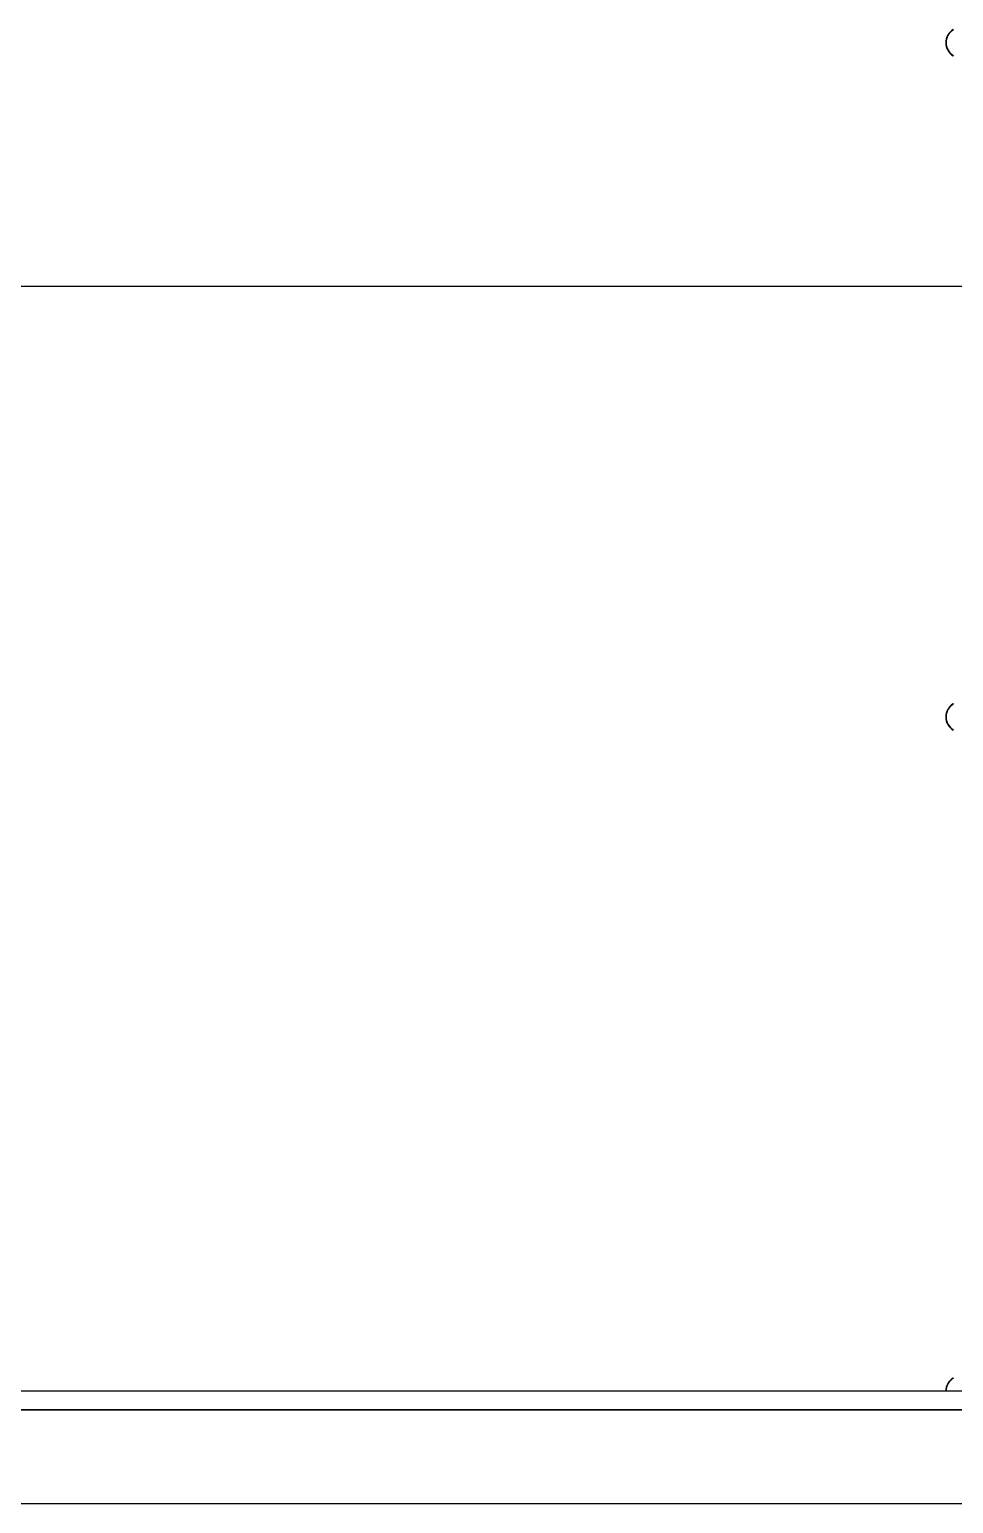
# Model space of a CAD drawing. Header units: millimetres. Extents: x -145636 to 131102, y -135903 to -7470.
# Drawn here: x 24607 to 25841, y -24948 to -22980 of the extents above; entities that cross this region are included whole.
import ezdxf

# ---------------------------------------------------------------- set-up
doc = ezdxf.new("R2010")
doc.units = ezdxf.units.MM
doc.layers.add('M_ARCHI', color=8, linetype='Continuous')

# ---------------------------------------------------------------- blocks, each defined once
blk = doc.blocks.new('RF Archi 21.10.2024')
at = {"layer": 'M_ARCHI', "color": 8}
for p, q in [((-140569.5, -39390.3), (-140570.1, -39390.9)), ((-140569.5, -39390.3), (-140570.1, -39390.9)), ((-140569, -39389.7), (-140569.5, -39390.3)), ((-140569, -39389.7), (-140569.5, -39390.3)), ((-140568.4, -39389.1), (-140569, -39389.7)), ((-140568.4, -39389.1), (-140569, -39389.7)), ((-140567.9, -39388.6), (-140568.4, -39389.1)), ((-140567.9, -39388.6), (-140568.4, -39389.1)), ((-140567.3, -39388.1), (-140567.9, -39388.6)), ((-140567.3, -39388.1), (-140567.9, -39388.6)), ((-140566.6, -39387.6), (-140567.3, -39388.1)), ((-140566.6, -39387.6), (-140567.3, -39388.1)), ((-140566, -39387.1), (-140566.6, -39387.6)), ((-140566, -39387.1), (-140566.6, -39387.6)), ((-140565.3, -39386.6), (-140566, -39387.1)), ((-140565.3, -39386.6), (-140566, -39387.1)), ((-140564.6, -39386.2), (-140565.3, -39386.6)), ((-140564.6, -39386.2), (-140565.3, -39386.6)), ((-140574.4, -39401.9), (-140574.5, -39402.7)), ((-140574.4, -39401.9), (-140574.5, -39402.7)), ((-140574.5, -39402.7), (-140574.5, -39403.5)), ((-140574.5, -39402.7), (-140574.5, -39403.5)), ((-140574.5, -39403.5), (-140574.5, -39404.3)), ((-140574.5, -39403.5), (-140574.5, -39404.3)), ((-140574.5, -39404.3), (-140574.4, -39405.1)), ((-140574.5, -39404.3), (-140574.4, -39405.1)), ((-140574.3, -39400.3), (-140574.4, -39401.1)), ((-140574.3, -39400.3), (-140574.4, -39401.1)), ((-140574.4, -39401.1), (-140574.4, -39401.9)), ((-140574.4, -39401.1), (-140574.4, -39401.9)), ((-140574.4, -39405.1), (-140574.4, -39405.9)), ((-140574.4, -39405.1), (-140574.4, -39405.9)), ((-140574.4, -39405.9), (-140574.3, -39406.7)), ((-140574.4, -39405.9), (-140574.3, -39406.7)), ((-140574.1, -39399.5), (-140574.3, -39400.3)), ((-140574.1, -39399.5), (-140574.3, -39400.3)), ((-140574.3, -39406.7), (-140574.1, -39407.4)), ((-140574.3, -39406.7), (-140574.1, -39407.4)), ((-140573.9, -39398.7), (-140574.1, -39399.5)), ((-140573.9, -39398.7), (-140574.1, -39399.5)), ((-140574.1, -39407.4), (-140573.9, -39408.2)), ((-140574.1, -39407.4), (-140573.9, -39408.2)), ((-140573.7, -39397.9), (-140573.9, -39398.7)), ((-140573.7, -39397.9), (-140573.9, -39398.7)), ((-140573.9, -39408.2), (-140573.7, -39409)), ((-140573.9, -39408.2), (-140573.7, -39409)), ((-140573.5, -39397.2), (-140573.7, -39397.9)), ((-140573.5, -39397.2), (-140573.7, -39397.9)), ((-140573.7, -39409), (-140573.5, -39409.8)), ((-140573.7, -39409), (-140573.5, -39409.8)), ((-140573.2, -39396.4), (-140573.5, -39397.2)), ((-140573.2, -39396.4), (-140573.5, -39397.2)), ((-140573.5, -39409.8), (-140573.2, -39410.5)), ((-140573.5, -39409.8), (-140573.2, -39410.5)), ((-140572.9, -39395.7), (-140573.2, -39396.4)), ((-140572.9, -39395.7), (-140573.2, -39396.4)), ((-140572.6, -39395), (-140572.9, -39395.7)), ((-140572.6, -39395), (-140572.9, -39395.7)), ((-140572.2, -39394.2), (-140572.6, -39395)), ((-140572.2, -39394.2), (-140572.6, -39395)), ((-140571.9, -39393.5), (-140572.2, -39394.2)), ((-140571.9, -39393.5), (-140572.2, -39394.2)), ((-140571.5, -39392.9), (-140571.9, -39393.5)), ((-140571.5, -39392.9), (-140571.9, -39393.5)), ((-140571, -39392.2), (-140571.5, -39392.9)), ((-140571, -39392.2), (-140571.5, -39392.9)), ((-140570.5, -39391.5), (-140571, -39392.2)), ((-140570.5, -39391.5), (-140571, -39392.2)), ((-140570.1, -39390.9), (-140570.5, -39391.5)), ((-140570.1, -39390.9), (-140570.5, -39391.5)), ((-140573.2, -39410.5), (-140572.9, -39411.3)), ((-140573.2, -39410.5), (-140572.9, -39411.3)), ((-140572.9, -39411.3), (-140572.6, -39412)), ((-140572.9, -39411.3), (-140572.6, -39412)), ((-140572.6, -39412), (-140572.2, -39412.7)), ((-140572.6, -39412), (-140572.2, -39412.7)), ((-140572.2, -39412.7), (-140571.9, -39413.4)), ((-140572.2, -39412.7), (-140571.9, -39413.4)), ((-140571.9, -39413.4), (-140571.5, -39414.1)), ((-140571.9, -39413.4), (-140571.5, -39414.1)), ((-140571.5, -39414.1), (-140571, -39414.8)), ((-140571.5, -39414.1), (-140571, -39414.8)), ((-140571, -39414.8), (-140570.5, -39415.4)), ((-140571, -39414.8), (-140570.5, -39415.4)), ((-140570.5, -39415.4), (-140570.1, -39416)), ((-140570.5, -39415.4), (-140570.1, -39416)), ((-140570.1, -39416), (-140569.5, -39416.7)), ((-140570.1, -39416), (-140569.5, -39416.7)), ((-140569.5, -39416.7), (-140569, -39417.2)), ((-140569.5, -39416.7), (-140569, -39417.2)), ((-140569, -39417.2), (-140568.4, -39417.8)), ((-140569, -39417.2), (-140568.4, -39417.8)), ((-140568.4, -39417.8), (-140567.9, -39418.4)), ((-140568.4, -39417.8), (-140567.9, -39418.4)), ((-140567.9, -39418.4), (-140567.2, -39418.9)), ((-140567.9, -39418.4), (-140567.2, -39418.9)), ((-140567.2, -39418.9), (-140566.6, -39419.4)), ((-140567.2, -39418.9), (-140566.6, -39419.4)), ((-140566.6, -39419.4), (-140566, -39419.9)), ((-140566.6, -39419.4), (-140566, -39419.9)), ((-140566, -39419.9), (-140565.3, -39420.3)), ((-140566, -39419.9), (-140565.3, -39420.3)), ((-140565.3, -39420.3), (-140564.6, -39420.7)), ((-140565.3, -39420.3), (-140564.6, -39420.7)), ((-140572.9, -40295.7), (-140573.2, -40296.4)), ((-140572.9, -40295.7), (-140573.2, -40296.4)), ((-140572.6, -40295), (-140572.9, -40295.7)), ((-140572.6, -40295), (-140572.9, -40295.7)), ((-140572.2, -40294.2), (-140572.6, -40295)), ((-140572.2, -40294.2), (-140572.6, -40295)), ((-140571.9, -40293.5), (-140572.2, -40294.2)), ((-140571.9, -40293.5), (-140572.2, -40294.2)), ((-140571.5, -40292.9), (-140571.9, -40293.5)), ((-140571.5, -40292.9), (-140571.9, -40293.5)), ((-140571, -40292.2), (-140571.5, -40292.9)), ((-140571, -40292.2), (-140571.5, -40292.9)), ((-140570.5, -40291.5), (-140571, -40292.2)), ((-140570.5, -40291.5), (-140571, -40292.2)), ((-140570.1, -40290.9), (-140570.5, -40291.5)), ((-140570.1, -40290.9), (-140570.5, -40291.5)), ((-140569.5, -40290.3), (-140570.1, -40290.9)), ((-140569.5, -40290.3), (-140570.1, -40290.9)), ((-140569, -40289.7), (-140569.5, -40290.3)), ((-140569, -40289.7), (-140569.5, -40290.3)), ((-140568.4, -40289.1), (-140569, -40289.7)), ((-140568.4, -40289.1), (-140569, -40289.7)), ((-140567.9, -40288.6), (-140568.4, -40289.1)), ((-140567.9, -40288.6), (-140568.4, -40289.1)), ((-140567.3, -40288.1), (-140567.9, -40288.6)), ((-140567.3, -40288.1), (-140567.9, -40288.6)), ((-140566.6, -40287.6), (-140567.3, -40288.1)), ((-140566.6, -40287.6), (-140567.3, -40288.1)), ((-140566, -40287.1), (-140566.6, -40287.6)), ((-140566, -40287.1), (-140566.6, -40287.6)), ((-140565.3, -40286.6), (-140566, -40287.1)), ((-140565.3, -40286.6), (-140566, -40287.1)), ((-140564.6, -40286.2), (-140565.3, -40286.6)), ((-140564.6, -40286.2), (-140565.3, -40286.6)), ((-140574.4, -40301.9), (-140574.5, -40302.7)), ((-140574.4, -40301.9), (-140574.5, -40302.7)), ((-140574.5, -40302.7), (-140574.5, -40303.5)), ((-140574.5, -40302.7), (-140574.5, -40303.5)), ((-140574.5, -40303.5), (-140574.5, -40304.3)), ((-140574.5, -40303.5), (-140574.5, -40304.3)), ((-140574.5, -40304.3), (-140574.4, -40305.1)), ((-140574.5, -40304.3), (-140574.4, -40305.1)), ((-140574.3, -40300.3), (-140574.4, -40301.1)), ((-140574.3, -40300.3), (-140574.4, -40301.1)), ((-140574.4, -40301.1), (-140574.4, -40301.9)), ((-140574.4, -40301.1), (-140574.4, -40301.9)), ((-140574.4, -40305.1), (-140574.4, -40305.9)), ((-140574.4, -40305.1), (-140574.4, -40305.9)), ((-140574.4, -40305.9), (-140574.3, -40306.7)), ((-140574.4, -40305.9), (-140574.3, -40306.7)), ((-140574.1, -40299.5), (-140574.3, -40300.3)), ((-140574.1, -40299.5), (-140574.3, -40300.3)), ((-140574.3, -40306.7), (-140574.1, -40307.4)), ((-140574.3, -40306.7), (-140574.1, -40307.4)), ((-140573.9, -40298.7), (-140574.1, -40299.5)), ((-140573.9, -40298.7), (-140574.1, -40299.5)), ((-140574.1, -40307.4), (-140573.9, -40308.2)), ((-140574.1, -40307.4), (-140573.9, -40308.2)), ((-140573.7, -40297.9), (-140573.9, -40298.7)), ((-140573.7, -40297.9), (-140573.9, -40298.7)), ((-140573.9, -40308.2), (-140573.7, -40309)), ((-140573.9, -40308.2), (-140573.7, -40309)), ((-140573.5, -40297.2), (-140573.7, -40297.9)), ((-140573.5, -40297.2), (-140573.7, -40297.9)), ((-140573.7, -40309), (-140573.5, -40309.8)), ((-140573.7, -40309), (-140573.5, -40309.8)), ((-140573.2, -40296.4), (-140573.5, -40297.2)), ((-140573.2, -40296.4), (-140573.5, -40297.2)), ((-140573.5, -40309.8), (-140573.2, -40310.5)), ((-140573.5, -40309.8), (-140573.2, -40310.5)), ((-140573.2, -40310.5), (-140572.9, -40311.3)), ((-140573.2, -40310.5), (-140572.9, -40311.3)), ((-140572.9, -40311.3), (-140572.6, -40312)), ((-140572.9, -40311.3), (-140572.6, -40312)), ((-140572.6, -40312), (-140572.2, -40312.7)), ((-140572.6, -40312), (-140572.2, -40312.7)), ((-140572.2, -40312.7), (-140571.9, -40313.4)), ((-140572.2, -40312.7), (-140571.9, -40313.4)), ((-140571.9, -40313.4), (-140571.5, -40314.1)), ((-140571.9, -40313.4), (-140571.5, -40314.1)), ((-140571.5, -40314.1), (-140571, -40314.8)), ((-140571.5, -40314.1), (-140571, -40314.8)), ((-140571, -40314.8), (-140570.5, -40315.4)), ((-140571, -40314.8), (-140570.5, -40315.4)), ((-140570.5, -40315.4), (-140570.1, -40316)), ((-140570.5, -40315.4), (-140570.1, -40316)), ((-140570.1, -40316), (-140569.5, -40316.7)), ((-140570.1, -40316), (-140569.5, -40316.7)), ((-140569.5, -40316.7), (-140569, -40317.2)), ((-140569.5, -40316.7), (-140569, -40317.2)), ((-140569, -40317.2), (-140568.4, -40317.8)), ((-140569, -40317.2), (-140568.4, -40317.8)), ((-140568.4, -40317.8), (-140567.9, -40318.4)), ((-140568.4, -40317.8), (-140567.9, -40318.4)), ((-140567.9, -40318.4), (-140567.2, -40318.9)), ((-140567.9, -40318.4), (-140567.2, -40318.9)), ((-140567.2, -40318.9), (-140566.6, -40319.4)), ((-140567.2, -40318.9), (-140566.6, -40319.4)), ((-140566.6, -40319.4), (-140566, -40319.9)), ((-140566.6, -40319.4), (-140566, -40319.9)), ((-140566, -40319.9), (-140565.3, -40320.3)), ((-140566, -40319.9), (-140565.3, -40320.3)), ((-140565.3, -40320.3), (-140564.6, -40320.7)), ((-140565.3, -40320.3), (-140564.6, -40320.7)), ((-140574.3, -41200.3), (-140574.4, -41201.1)), ((-140574.1, -41199.5), (-140574.3, -41200.3)), ((-140573.9, -41198.7), (-140574.1, -41199.5)), ((-140573.7, -41197.9), (-140573.9, -41198.7)), ((-140573.5, -41197.2), (-140573.7, -41197.9)), ((-140573.2, -41196.4), (-140573.5, -41197.2)), ((-140572.9, -41195.7), (-140573.2, -41196.4)), ((-140572.6, -41195), (-140572.9, -41195.7)), ((-140572.2, -41194.2), (-140572.6, -41195)), ((-140571.9, -41193.5), (-140572.2, -41194.2)), ((-140571.5, -41192.9), (-140571.9, -41193.5)), ((-140571, -41192.2), (-140571.5, -41192.9)), ((-140570.5, -41191.5), (-140571, -41192.2)), ((-140570.1, -41190.9), (-140570.5, -41191.5)), ((-140569.5, -41190.3), (-140570.1, -41190.9)), ((-140569, -41189.7), (-140569.5, -41190.3)), ((-140568.4, -41189.1), (-140569, -41189.7)), ((-140567.9, -41188.6), (-140568.4, -41189.1)), ((-140567.3, -41188.1), (-140567.9, -41188.6)), ((-140566.6, -41187.6), (-140567.3, -41188.1)), ((-140566, -41187.1), (-140566.6, -41187.6)), ((-140565.3, -41186.6), (-140566, -41187.1)), ((-140564.6, -41186.2), (-140565.3, -41186.6)), ((-138761, -41203.5), (-142361, -41203.5)), ((-140574.4, -41201.9), (-140574.5, -41202.7)), ((-140574.5, -41202.7), (-140574.5, -41203.5)), ((-140574.4, -41201.1), (-140574.4, -41201.9)), ((-138761, -41228.5), (-142361, -41228.5)), ((-138761, -41228.5), (-142236, -41228.5)), ((-142236, -41228.5), (-138761, -41228.5)), ((-142236, -41353.5), (-138761, -41353.5))]:
    blk.add_line(p, q, dxfattribs=at)
at = {"layer": 'M_ARCHI', "color": 8, "linetype": 'Continuous'}
blk.add_line((-142811, -39728.5), (-139624.1, -39728.5), dxfattribs=at)
at = {"layer": 'M_ARCHI', "color": 8}
for centre, radius, start, end in [((-140554.5, -39403.5), 20.5, 121.0437, 180), ((-140554.5, -39403.5), 20.5, 121.0437, 180), ((-140554.5, -39403.5), 20, 121.7857, 180), ((-140554.5, -39403.5), 20, 121.8198, 180), ((-140554.5, -39403.5), 20, 121.7857, 180), ((-140554.5, -39403.5), 20, 121.8198, 180), ((-140554.5, -39403.5), 20.5, 180, 238.9563), ((-140554.5, -39403.5), 20.5, 180, 238.9563), ((-140554.5, -39403.5), 20, 180, 239.2167), ((-140554.5, -39403.5), 20, 180, 238.1802), ((-140554.5, -39403.5), 20, 180, 239.2167), ((-140554.5, -39403.5), 20, 180, 238.1802), ((-140554.5, -40303.5), 20.5, 121.0437, 180), ((-140554.5, -40303.5), 20.5, 121.0437, 180), ((-140554.5, -40303.5), 20, 121.7857, 180), ((-140554.5, -40303.5), 20, 121.8198, 180), ((-140554.5, -40303.5), 20, 121.7857, 180), ((-140554.5, -40303.5), 20, 121.8198, 180), ((-140554.5, -40303.5), 20.5, 180, 238.9563), ((-140554.5, -40303.5), 20.5, 180, 238.9563), ((-140554.5, -40303.5), 20, 180, 239.2167), ((-140554.5, -40303.5), 20, 180, 238.1802), ((-140554.5, -40303.5), 20, 180, 239.2167), ((-140554.5, -40303.5), 20, 180, 238.1802), ((-140554.5, -41203.5), 20.5, 121.0437, 180), ((-140554.5, -41203.5), 20, 121.7857, 180), ((-140554.5, -41203.5), 20, 121.8198, 180)]:
    blk.add_arc(centre, radius, start, end, dxfattribs=at)

msp = doc.modelspace()

# ---------------------------------------------------------------- block references
at = {"layer": 'M_ARCHI', "color": 8, "linetype": 'Continuous'}
msp.add_blockref('RF Archi 21.10.2024', (166405.7, 16405.4), dxfattribs=at)

doc.saveas('drawing.dxf')
